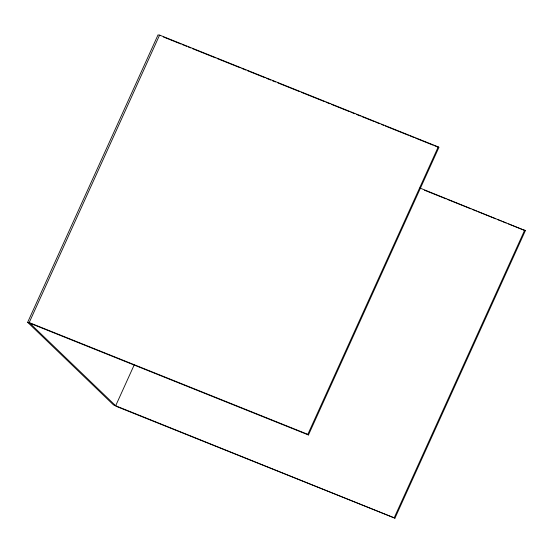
<?xml version="1.0" encoding="UTF-8"?>
<svg xmlns="http://www.w3.org/2000/svg" width="553" height="553" viewBox="0 0 553 553"><rect width="100%" height="100%" fill="white"/><g stroke="black" fill="none" stroke-linecap="round" stroke-linejoin="round"><path stroke-width="0.83" d="M394.946 518.161L113.496 404.9L27.65 322.316L158.054 34.839L160.232 35.71L159.596 35.102L29.191 322.579L116.31 406.379L394.946 518.161L525.35 230.684L419.824 187.999M115.674 405.771L134.199 364.925M438.232 146.884L438.868 147.492L308.463 434.969L307.827 434.354L438.232 146.884L159.596 35.102M394.31 517.553L524.714 230.076M163.432 36.996L181.052 44.067M182.649 44.703L186.651 46.314M188.255 46.957L190.654 47.917M192.257 48.56L215.476 57.878M217.08 58.521L240.299 67.832M241.903 68.475L245.905 70.079M247.509 70.722L265.122 77.793M266.719 78.436L270.728 80.04M272.325 80.683L275.532 81.968M277.931 82.929L299.553 91.604M301.15 92.247L324.369 101.558M325.973 102.201L329.975 103.805M331.579 104.448L349.192 111.519M350.796 112.162L354.798 113.766M356.402 114.409L360.404 116.012M362.001 116.655L374.015 121.473M375.618 122.116L379.621 123.72M381.217 124.363L383.623 125.331M385.227 125.973L408.446 135.285M410.043 135.927L414.045 137.531M415.649 138.174L433.262 145.245M434.865 145.888L438.868 147.492M424.462 190.211L446.084 198.886M447.681 199.529L470.9 208.847M472.504 209.483L476.506 211.094M478.11 211.737L495.723 218.801M497.327 219.444L501.329 221.048M502.933 221.691L506.133 222.977M508.539 223.937L525.35 230.684M29.191 322.579L307.827 434.354M27.65 322.316L308.463 434.969"/></g></svg>
